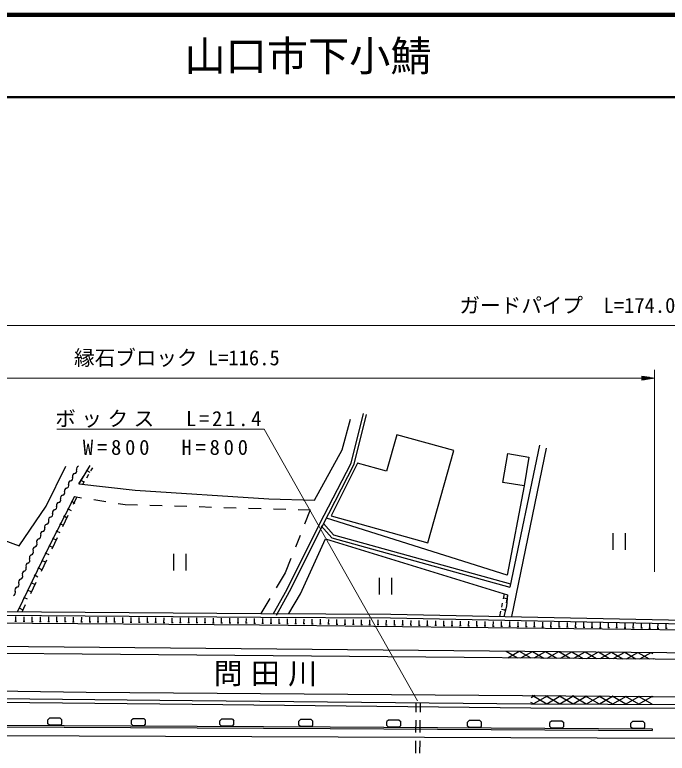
# Model space of a CAD drawing. Units: millimetres, scale not verified. Extents: x 40000 to 680000, y 20000 to 380000.
# Drawn here: x 384418 to 463660, y 290322 to 380000 of the extents above; entities that cross this region are included whole.
import ezdxf
from ezdxf.enums import TextEntityAlignment as Align

# ---------------------------------------------------------------- set-up
doc = ezdxf.new("R2010")
doc.units = ezdxf.units.MM
doc.header["$LTSCALE"] = 1000
for name, color, linetype, lineweight in [('M-BGD', 7, 'Continuous', 25), ('M-STR-HTXT', 7, 'Continuous', 13), ('M-STR-STRD', 7, 'Continuous', 25), ('M-TTL', 2, 'Continuous', 140), ('M-TTL-LINE', 7, 'Continuous', 50)]:
    doc.layers.add(name, color=color, linetype=linetype, lineweight=lineweight)
doc.layers.add('M-TTL-TXT', color=7, linetype='Continuous')
doc.styles.add('ＭＳ ゴシック', font='')
doc.styles.get('ＭＳ ゴシック').set_extended_font_data('MS Gothic')

msp = doc.modelspace()

# ---------------------------------------------------------------- linework, layer by layer
at = {"layer": 'M-BGD'}
for p, q in [((425265, 325552), (426763, 331565)), ((425642, 325410), (427151, 331469)), ((430820, 329001), (429580, 324570)), ((437728, 327068), (430820, 329001)), ((448159, 327732), (444532, 310490)), ((444807, 306911), (449010, 327371)), ((434596, 315871), (437728, 327068)), ((421432, 318129), (425265, 325552)), ((426028, 325563), (422852, 319157)), ((429580, 324570), (426028, 325563)), ((393132, 324583), (393236, 324754)), ((393184, 324669), (393525, 324461)), ((393675, 324628), (393894, 324986)), ((421789, 317948), (425642, 325410)), ((392197, 323045), (392716, 323900)), ((393153, 323775), (393414, 324201)), ((392457, 323472), (392798, 323265)), ((392672, 322991), (392892, 323349)), ((391540, 320568), (391954, 321436)), ((391654, 321483), (392525, 321347)), ((394007, 321116), (395489, 320885)), ((391300, 320785), (391390, 320964)), ((391345, 320874), (391701, 320693)), ((396972, 320654), (397843, 320518)), ((397843, 320518), (399331, 320477)), ((400830, 320435), (402329, 320393)), ((403829, 320350), (405328, 320308)), ((406828, 320266), (408327, 320224)), ((409826, 320182), (411326, 320140)), ((390847, 319893), (390938, 320072)), ((390892, 319982), (391249, 319802)), ((412825, 320098), (414325, 320056)), ((415824, 320014), (417323, 319972)), ((418823, 319930), (420310, 319888)), ((420310, 319888), (419618, 318144)), ((390250, 317859), (390895, 319213)), ((390395, 319001), (390485, 319180)), ((390440, 319091), (390797, 318910)), ((422852, 319157), (434596, 315871)), ((389943, 318110), (390033, 318288)), ((389988, 318199), (390345, 318018)), ((417452, 310169), (421432, 318129)), ((417805, 309982), (421789, 317948)), ((421624, 317945), (422915, 316485)), ((421924, 318210), (423136, 316839)), ((389490, 317218), (389581, 317396)), ((389535, 317307), (389892, 317126)), ((419065, 316750), (418512, 315356)), ((423136, 316839), (444615, 310883)), ((457035, 317033), (457035, 315033)), ((458535, 317033), (458535, 315033)), ((388960, 315151), (389605, 316505)), ((389038, 316326), (389128, 316504)), ((389083, 316415), (389440, 316234)), ((422915, 316485), (444532, 310490)), ((388586, 315434), (388676, 315612)), ((388631, 315523), (388988, 315342)), ((388140, 314539), (388227, 314719)), ((388184, 314629), (388544, 314455)), ((403713, 314517), (403713, 312517)), ((405213, 314517), (405213, 312517)), ((417959, 313962), (417267, 312218)), ((387669, 312443), (388315, 313797)), ((387705, 313638), (387792, 313818)), ((387749, 313728), (388109, 313554)), ((387270, 312738), (387357, 312918)), ((387314, 312828), (387674, 312654)), ((417267, 312218), (416165, 310397)), ((386835, 311837), (386922, 312018)), ((386879, 311928), (387239, 311753)), ((428680, 311613), (428680, 309613)), ((430180, 311613), (430180, 309613)), ((386379, 309734), (387024, 311088)), ((386400, 310937), (386487, 311117)), ((386443, 311027), (386804, 310853)), ((385965, 310037), (386052, 310217)), ((386008, 310127), (386369, 309953)), ((415837, 307285), (417452, 310169)), ((416186, 307089), (417805, 309982)), ((443867, 309697), (443733, 309054)), ((444264, 309575), (444095, 308589)), ((385530, 309136), (385617, 309316)), ((385573, 309226), (385933, 309052)), ((415388, 309114), (414286, 307292)), ((443631, 308564), (443529, 308075)), ((444180, 309082), (443785, 309149)), ((384747, 307516), (385182, 308416)), ((384964, 307966), (385324, 307792)), ((385320, 307511), (385734, 308380)), ((443944, 307702), (443549, 307769)), ((443960, 307801), (443927, 307603)), ((381314, 307092), (414284, 306842)), ((381319, 307542), (414286, 307292)), ((384542, 306310), (384546, 306910)), ((385542, 306302), (385546, 306902)), ((386542, 306295), (386546, 306895)), ((387542, 306287), (387546, 306887)), ((388542, 306280), (388546, 306880)), ((389542, 306273), (389546, 306873)), ((390542, 306265), (390546, 306865)), ((391542, 306258), (391546, 306858)), ((392542, 306250), (392546, 306850)), ((393542, 306243), (393546, 306843)), ((394542, 306235), (394546, 306835)), ((395542, 306228), (395546, 306828)), ((396542, 306221), (396546, 306821)), ((397542, 306213), (397546, 306813)), ((398541, 306206), (398546, 306806)), ((399541, 306198), (399546, 306798)), ((400541, 306191), (400546, 306791)), ((401541, 306183), (401546, 306783)), ((402541, 306176), (402546, 306776)), ((403541, 306169), (403546, 306769)), ((404541, 306161), (404546, 306761)), ((405541, 306154), (405546, 306754)), ((406541, 306146), (406546, 306746)), ((407541, 306139), (407546, 306739)), ((408541, 306132), (408546, 306731)), ((409541, 306124), (409546, 306724)), ((410541, 306117), (410546, 306717)), ((411541, 306109), (411546, 306709)), ((412541, 306102), (412546, 306702)), ((414284, 306842), (430070, 306764)), ((414286, 307292), (430075, 307214)), ((430070, 306764), (468210, 305979)), ((430075, 307214), (468315, 306427)), ((443428, 307585), (443294, 306942)), ((384642, 306309), (384442, 306310)), ((385642, 306302), (385442, 306303)), ((386642, 306294), (386442, 306296)), ((387642, 306287), (387442, 306288)), ((388642, 306279), (388442, 306281)), ((389642, 306272), (389442, 306273)), ((390642, 306264), (390442, 306266)), ((391642, 306257), (391442, 306258)), ((392642, 306250), (392442, 306251)), ((393642, 306242), (393442, 306244)), ((394642, 306235), (394442, 306236)), ((395642, 306227), (395442, 306229)), ((396642, 306220), (396442, 306221)), ((397642, 306212), (397442, 306214)), ((398641, 306205), (398441, 306206)), ((399641, 306198), (399441, 306199)), ((400641, 306190), (400441, 306192)), ((401641, 306183), (401441, 306184)), ((402641, 306175), (402441, 306177)), ((403641, 306168), (403441, 306169)), ((404641, 306160), (404441, 306162)), ((405641, 306153), (405441, 306155)), ((406641, 306146), (406441, 306147)), ((407641, 306138), (407441, 306140)), ((408641, 306131), (408441, 306132)), ((409641, 306123), (409441, 306125)), ((410641, 306116), (410441, 306117)), ((411641, 306108), (411441, 306110)), ((412641, 306101), (412441, 306103)), ((413641, 306094), (413441, 306095)), ((413541, 306094), (413546, 306694)), ((414641, 306084), (414441, 306086)), ((414541, 306085), (414549, 306685)), ((415641, 306071), (415441, 306073)), ((415541, 306072), (415549, 306672)), ((416641, 306058), (416441, 306061)), ((416541, 306059), (416549, 306659)), ((417641, 306045), (417441, 306048)), ((417541, 306047), (417548, 306646)), ((418641, 306032), (418441, 306035)), ((418541, 306034), (418548, 306634)), ((419641, 306020), (419441, 306022)), ((419541, 306021), (419548, 306621)), ((420641, 306007), (420441, 306009)), ((420541, 306008), (420548, 306608)), ((421640, 305994), (421440, 305997)), ((421540, 305995), (421548, 306595)), ((422640, 305981), (422440, 305984)), ((422540, 305983), (422548, 306582)), ((423640, 305968), (423440, 305971)), ((423540, 305970), (423548, 306570)), ((424640, 305956), (424440, 305958)), ((424540, 305957), (424548, 306557)), ((425640, 305943), (425440, 305945)), ((425540, 305944), (425548, 306544)), ((426640, 305930), (426440, 305933)), ((426540, 305931), (426548, 306531)), ((427640, 305917), (427440, 305920)), ((427540, 305919), (427548, 306519)), ((428640, 305904), (428440, 305907)), ((428540, 305906), (428548, 306506)), ((429640, 305892), (429440, 305894)), ((429540, 305893), (429547, 306493)), ((430640, 305879), (430440, 305881)), ((430540, 305880), (430547, 306480)), ((431640, 305866), (431440, 305869)), ((431540, 305867), (431547, 306467)), ((432640, 305853), (432440, 305856)), ((432540, 305855), (432547, 306455)), ((433639, 305841), (433439, 305843)), ((433539, 305842), (433547, 306442)), ((434639, 305828), (434439, 305830)), ((434539, 305829), (434547, 306429)), ((435639, 305815), (435439, 305817)), ((435539, 305816), (435547, 306416)), ((436639, 305802), (436439, 305805)), ((436539, 305803), (436547, 306403)), ((437539, 305791), (437547, 306391)), ((438539, 305778), (438547, 306378)), ((439539, 305765), (439547, 306365)), ((440539, 305752), (440547, 306352)), ((441539, 305739), (441546, 306339)), ((442539, 305727), (442546, 306327)), ((443539, 305714), (443546, 306314)), ((444539, 305701), (444546, 306301)), ((445538, 305688), (445546, 306288)), ((446538, 305675), (446546, 306275)), ((447538, 305663), (447546, 306263)), ((448538, 305650), (448546, 306250)), ((449538, 305637), (449546, 306237)), ((450538, 305624), (450546, 306224)), ((451538, 305612), (451546, 306211)), ((452538, 305599), (452546, 306199)), ((453538, 305586), (453546, 306186)), ((454538, 305573), (454545, 306173)), ((455538, 305560), (455545, 306160)), ((456538, 305548), (456545, 306147)), ((457538, 305535), (457545, 306135)), ((458537, 305522), (458545, 306122)), ((459537, 305509), (459545, 306109)), ((460537, 305496), (460545, 306096)), ((461537, 305484), (461545, 306084)), ((462537, 305471), (462545, 306071)), ((463537, 305458), (463545, 306058)), ((437639, 305789), (437439, 305792)), ((438639, 305777), (438439, 305779)), ((439639, 305764), (439439, 305766)), ((440639, 305751), (440439, 305754)), ((441639, 305738), (441439, 305741)), ((442639, 305725), (442439, 305728)), ((443639, 305713), (443439, 305715)), ((444639, 305700), (444439, 305702)), ((445638, 305687), (445438, 305690)), ((446638, 305674), (446438, 305677)), ((447638, 305661), (447438, 305664)), ((448638, 305649), (448438, 305651)), ((449638, 305636), (449438, 305638)), ((450638, 305623), (450438, 305626)), ((451638, 305610), (451438, 305613)), ((452638, 305597), (452438, 305600)), ((453638, 305585), (453438, 305587)), ((454638, 305572), (454438, 305574)), ((455638, 305559), (455438, 305562)), ((456638, 305546), (456438, 305549)), ((457637, 305533), (457438, 305536)), ((458637, 305521), (458437, 305523)), ((459637, 305508), (459437, 305510)), ((460637, 305495), (460437, 305498)), ((461637, 305482), (461437, 305485)), ((462637, 305469), (462437, 305472)), ((463637, 305457), (463437, 305459)), ((444093, 302726), (445479, 301908)), ((444289, 301918), (445693, 302710)), ((445693, 302710), (447076, 301894)), ((445892, 301904), (447293, 302695)), ((447293, 302695), (448673, 301880)), ((447495, 301890), (448893, 302679)), ((448893, 302679), (450270, 301866)), ((449098, 301876), (450493, 302664)), ((450493, 302664), (451867, 301852)), ((450701, 301862), (452093, 302648)), ((452093, 302648), (453464, 301838)), ((452303, 301848), (453693, 302632)), ((453693, 302632), (455062, 301824)), ((453906, 301834), (455293, 302617)), ((455293, 302617), (456659, 301810)), ((455509, 301820), (456892, 302601)), ((456892, 302601), (458256, 301796)), ((457112, 301806), (458492, 302586)), ((458492, 302586), (459853, 301782)), ((458714, 301792), (460092, 302570)), ((460092, 302570), (461450, 301768)), ((460317, 301778), (461692, 302554)), ((461692, 302554), (461905, 302429)), ((461920, 301764), (462010, 301815)), ((362504, 297159), (405982, 296743)), ((447572, 297314), (447139, 297066)), ((449018, 296299), (447267, 297316)), ((449157, 297301), (447418, 296303)), ((450618, 296295), (448882, 297304)), ((450742, 297289), (449018, 296299)), ((452218, 296291), (450498, 297291)), ((452327, 297276), (450618, 296295)), ((453818, 296287), (452113, 297278)), ((453912, 297263), (452218, 296291)), ((455418, 296283), (453728, 297265)), ((455497, 297251), (453818, 296287)), ((457018, 296279), (455343, 297252)), ((457082, 297238), (455418, 296283)), ((458618, 296275), (456959, 297239)), ((458667, 297226), (457018, 296279)), ((460218, 296271), (458574, 297226)), ((460252, 297213), (458618, 296275)), ((461818, 296267), (460189, 297214)), ((461837, 297200), (460218, 296271)), ((461941, 297122), (461804, 297201)), ((362680, 296708), (405977, 296293)), ((405977, 296293), (447093, 295854)), ((405982, 296743), (447096, 296304)), ((433163, 295325), (433175, 296453)), ((433681, 295322), (433693, 296447)), ((447096, 296304), (468081, 296252)), ((447418, 296303), (447107, 296485)), ((447093, 295854), (468079, 295802)), ((388629, 294564), (388429, 294379)), ((388429, 293896), (388429, 294379)), ((389931, 294564), (388629, 294564)), ((389931, 294564), (390131, 294379)), ((390131, 293896), (390131, 294379)), ((398812, 294513), (398612, 294327)), ((398612, 293845), (398612, 294327)), ((400114, 294513), (398812, 294513)), ((400114, 294513), (400314, 294327)), ((400314, 293845), (400314, 294327)), ((409542, 294459), (409342, 294273)), ((409342, 293791), (409342, 294273)), ((410844, 294459), (409542, 294459)), ((410844, 294459), (411044, 294273)), ((411044, 293791), (411044, 294273)), ((419120, 294411), (418920, 294225)), ((418920, 293742), (418920, 294225)), ((420421, 294411), (419120, 294411)), ((420421, 294411), (420621, 294225)), ((420621, 293742), (420621, 294225)), ((429790, 294349), (429590, 294164)), ((429590, 293681), (429590, 294164)), ((431092, 294349), (429790, 294349)), ((431092, 294349), (431292, 294164)), ((431292, 293681), (431292, 294164)), ((433138, 292825), (433153, 294325)), ((433654, 292822), (433670, 294322)), ((439619, 294289), (439419, 294103)), ((440921, 294289), (439619, 294289)), ((440921, 294289), (441121, 294103)), ((449611, 294227), (449411, 294041)), ((450913, 294227), (449611, 294227)), ((450913, 294227), (451113, 294041)), ((459439, 294166), (459239, 293981)), ((460740, 294166), (459439, 294166)), ((460740, 294166), (460940, 293981)), ((388629, 293710), (388429, 293896)), ((389931, 293710), (388629, 293710)), ((389931, 293710), (390131, 293896)), ((398812, 293659), (398612, 293845)), ((400114, 293659), (398812, 293659)), ((400114, 293659), (400314, 293845)), ((409542, 293605), (409342, 293791)), ((410844, 293605), (409542, 293605)), ((410844, 293605), (411044, 293791)), ((419120, 293557), (418920, 293742)), ((420421, 293557), (419120, 293557)), ((420421, 293557), (420621, 293742)), ((429790, 293495), (429590, 293681)), ((431092, 293495), (429790, 293495)), ((431092, 293495), (431292, 293681)), ((439419, 293620), (439419, 294103)), ((439619, 293434), (439419, 293620)), ((440921, 293434), (439619, 293434)), ((440921, 293434), (441121, 293620)), ((441121, 293620), (441121, 294103)), ((449411, 293558), (449411, 294041)), ((449611, 293373), (449411, 293558)), ((450913, 293373), (449611, 293373)), ((450913, 293373), (451113, 293558)), ((451113, 293558), (451113, 294041)), ((459239, 293498), (459239, 293981)), ((459439, 293312), (459239, 293498)), ((460740, 293312), (459439, 293312)), ((460740, 293312), (460940, 293498)), ((460940, 293498), (460940, 293981)), ((433113, 290326), (433128, 291825)), ((433628, 290322), (433644, 291822))]:
    msp.add_line(p, q, dxfattribs=at)
for points in [[(393539, 325253), (392197, 323045), (399024, 322261), (415281, 321231), (420805, 321072), (424179, 327152), (425175, 330888)], [(349844, 328475), (384948, 315508), (388215, 320323), (390622, 325194)], [(446275, 322779), (444207, 311961), (422267, 318874)], [(391654, 321483), (388318, 314906), (384747, 307516)], [(417687, 307275), (419118, 309665), (422159, 316367), (444264, 309575), (444132, 308201), (443812, 306931)], [(329619, 315212), (329754, 314824), (330367, 314340), (332205, 313502), (345761, 308417), (349178, 307586), (353256, 306861), (359575, 306450), (381046, 306144), (414155, 305898), (469674, 305286)], [(347228, 305343), (350716, 304524), (354414, 303949), (360217, 303543), (467915, 302494), (495928, 302423), (539889, 302459), (545055, 299702)], [(544419, 299129), (540223, 301503), (498617, 301524), (471458, 301681), (360093, 302653), (356831, 302789), (354350, 303082), (349123, 303960), (345629, 304784)], [(359834, 298242), (393082, 297748), (467272, 297157), (538417, 296874), (539630, 296175)], [(350294, 292615), (497046, 292018), (566927, 291345)]]:
    msp.add_lwpolyline(points, dxfattribs=at)
msp.add_lwpolyline([(446860, 326271), (446275, 322779), (443700, 323211), (444286, 326703)], close=True, dxfattribs=at)
for centre, radius, start, end in [((391640, 324599), 315, 278.23075, 24.07895), ((392215, 324856), 315, 98.23075, 204.07895), ((391156, 323719), 315, 278.23075, 24.07895), ((391730, 323976), 315, 98.23075, 204.07895), ((390671, 322839), 315, 278.23075, 24.07895), ((391246, 323096), 315, 98.23075, 204.07895), ((390186, 321959), 315, 278.23075, 24.07895), ((390761, 322216), 315, 98.23075, 204.07895), ((389702, 321080), 315, 278.23075, 24.07895), ((390277, 321336), 315, 98.23075, 204.07895), ((389217, 320200), 315, 278.23075, 24.07895), ((389792, 320457), 315, 98.23075, 204.07895), ((388733, 319320), 315, 278.23075, 24.07895), ((389307, 319577), 315, 98.23075, 204.07895), ((388248, 318440), 315, 278.23075, 24.07895), ((388823, 318697), 315, 98.23075, 204.07895), ((387763, 317560), 315, 278.23075, 24.07895), ((388338, 317817), 315, 98.23075, 204.07895), ((387279, 316680), 315, 278.23075, 24.07895), ((387854, 316937), 315, 98.23075, 204.07895), ((386787, 315724), 352, 286.07578, 25.75226), ((387421, 316030), 352, 106.07578, 205.75226), ((386348, 314742), 352, 286.07578, 25.75226), ((386982, 315048), 352, 106.07578, 205.75226), ((385909, 313759), 352, 286.07578, 25.75226), ((386543, 314065), 352, 106.07578, 205.75226), ((386104, 313083), 352, 106.07578, 205.75226), ((385664, 312100), 352, 106.07578, 205.75226), ((385469, 312777), 352, 286.07578, 25.75226), ((385225, 311118), 352, 106.07578, 205.75226), ((385030, 311794), 352, 286.07578, 25.75226), ((384786, 310135), 352, 106.07578, 205.75226), ((384591, 310812), 352, 286.07578, 25.75226), ((384152, 309829), 352, 286.07578, 25.75226)]:
    msp.add_arc(centre, radius, start, end, dxfattribs=at)
at = {"layer": 'M-STR-HTXT'}
for p, q in [((365689, 342249), (537387, 342249)), ((462095, 312365), (462095, 336879)), ((347621, 335879), (460595, 335879)), ((462095, 335879), (460595, 336129)), ((460595, 336129), (460595, 335629)), ((460895, 336079), (460595, 336079)), ((460595, 336029), (461195, 336029)), ((461495, 335979), (460595, 335979)), ((460595, 335929), (461795, 335929)), ((462095, 335879), (460595, 335629)), ((462095, 335879), (460595, 335879)), ((460595, 335829), (461795, 335829)), ((461495, 335779), (460595, 335779)), ((460595, 335729), (461195, 335729)), ((460895, 335679), (460595, 335679))]:
    msp.add_line(p, q, dxfattribs=at)
msp.add_lwpolyline([(433343, 296684), (414722, 329658), (389522, 329658)], dxfattribs=at)
at = {"layer": 'M-STR-STRD'}
for p, q in [((369435, 293607), (422710, 293339)), ((369436, 293807), (422711, 293539)), ((422710, 293339), (461830, 293097)), ((422711, 293539), (461831, 293297)), ((461831, 293297), (461830, 293097))]:
    msp.add_line(p, q, dxfattribs=at)
at = {"layer": 'M-TTL'}
msp.add_line((680000, 380000), (40000, 380000), dxfattribs=at)
at = {"layer": 'M-TTL-LINE'}
msp.add_line((40000, 370000), (680000, 370000), dxfattribs=at)

# ---------------------------------------------------------------- texts
at = {"layer": 'M-BGD', "insert": (415365, 298433), "char_height": 2566, "attachment_point": 8, "style": 'ＭＳ ゴシック'}
msp.add_mtext('\\T1.29;問田川', dxfattribs=at)
at = {"layer": 'M-STR-HTXT', "style": 'ＭＳ ゴシック'}
for s, p in [('ガードパイプ  L=174.0', (451538, 343249)), ('縁石ブロック L=116.5', (404108, 336879))]:
    msp.add_text(s, height=1833, dxfattribs=at).set_placement(p, align=Align.BOTTOM_CENTER)
at = {"layer": 'M-STR-HTXT', "char_height": 1833, "attachment_point": 8, "style": 'ＭＳ ゴシック'}
for s, insert in [('\\T1.27;ボックス\u3000L=21.4', (402022, 329858)), ('\\T1.37;W=800\u3000H=800', (402948, 326527))]:
    msp.add_mtext(s, dxfattribs=dict(at, insert=insert))
at = {"layer": 'M-TTL-TXT', "style": 'ＭＳ ゴシック'}
msp.add_text('山口市下小鯖', height=3666, dxfattribs=at).set_placement((405024, 375000), align=Align.MIDDLE_LEFT)

doc.saveas('drawing.dxf')
